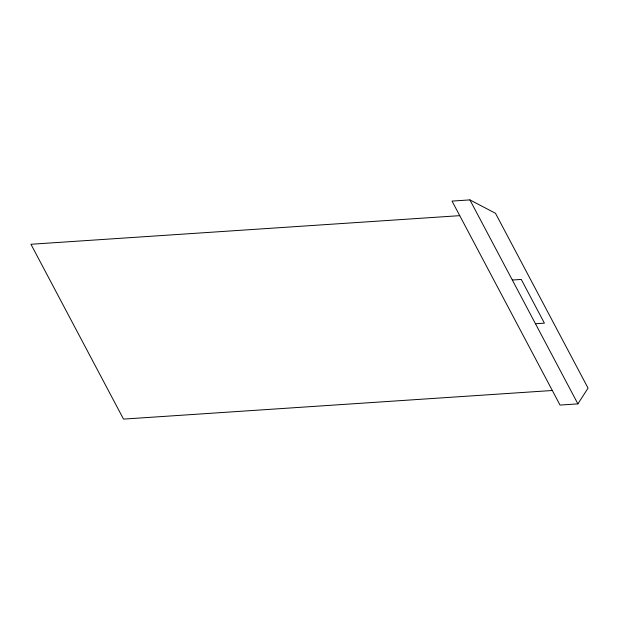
<?xml version="1.0" encoding="UTF-8"?>
<svg xmlns="http://www.w3.org/2000/svg" width="619" height="619" viewBox="0 0 619 619"><rect width="100%" height="100%" fill="white"/><g stroke="black" fill="none" stroke-linecap="round" stroke-linejoin="round"><path stroke-width="0.93" d="M577.898 403.874L588.05 388.113L495.479 213.276L469.898 199.898L452.032 201.09L560.033 405.066L577.898 403.874L469.898 199.898M459.747 215.66L30.95 244.265L123.521 419.102L552.318 390.496M512.323 280.028L521.26 279.432L544.403 323.149L535.466 323.745"/></g></svg>
